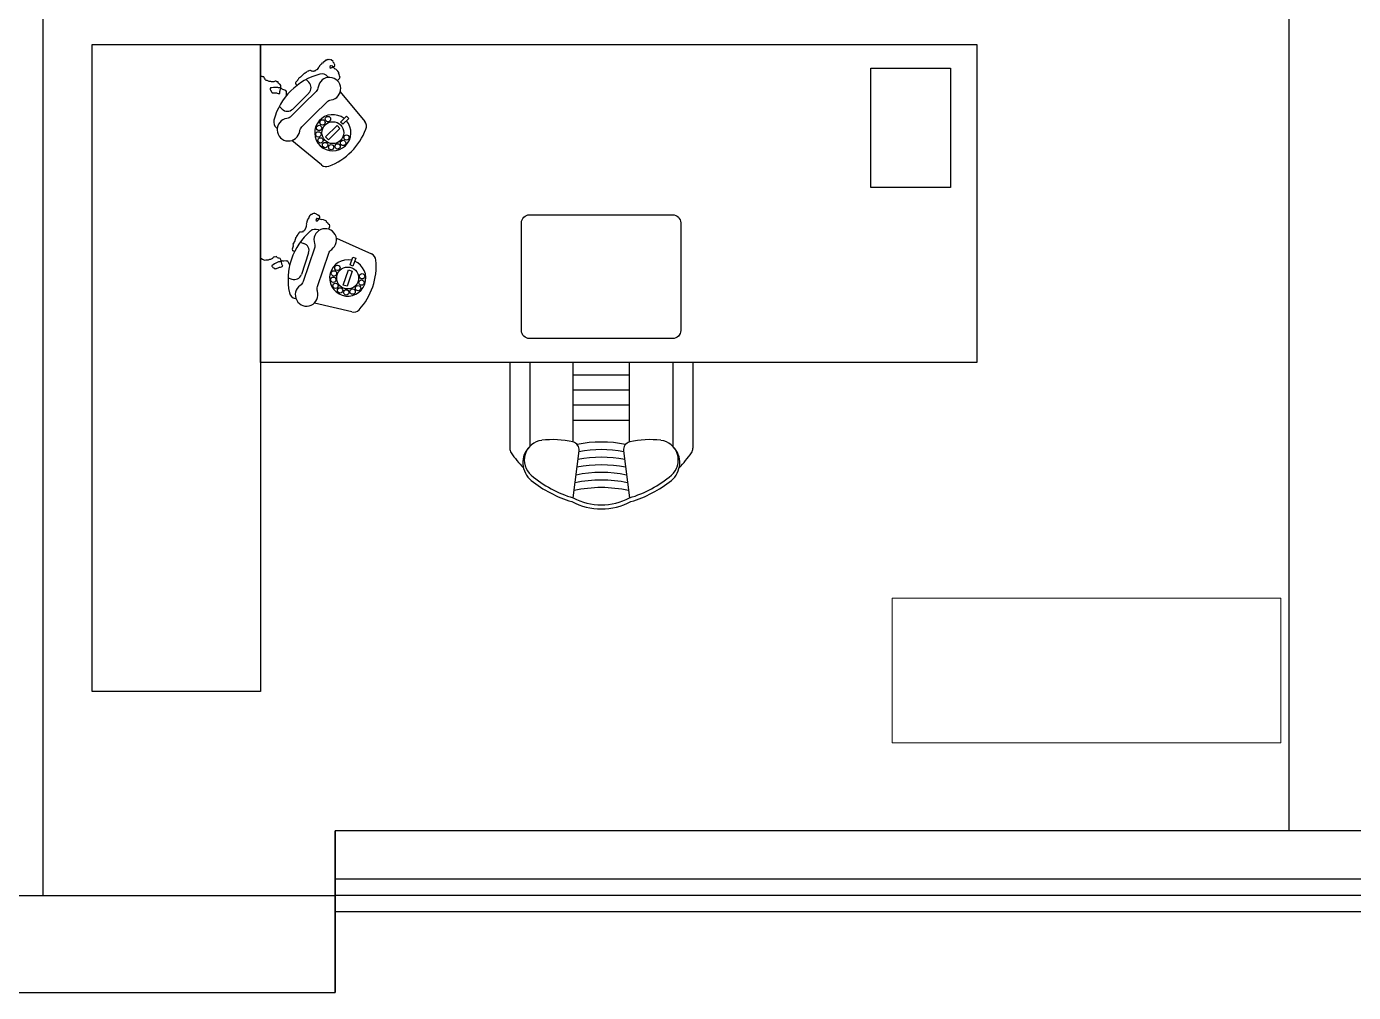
# Model space of a CAD drawing. Header units: inches. Extents: x 484217 to 497210, y -26946 to -21493.
# Drawn here: x 492422.3 to 492606.8, y -26466.6 to -26332.3 of the extents above; entities that cross this region are included whole.
import ezdxf

# ---------------------------------------------------------------- set-up
doc = ezdxf.new("R2010")
doc.units = ezdxf.units.IN
doc.header["$LTSCALE"] = 20
doc.header["$MEASUREMENT"] = 0
for name, color, linetype in [('A-DIMENSION', 4, 'Continuous'), ('A-GLASS', 4, 'Continuous'), ('A-WALL', 7, 'Continuous'), ('furniture', 4, 'Continuous'), ('I-FURN', 4, 'Continuous'), ('I-WALL-IN', 3, 'Continuous')]:
    doc.layers.add(name, color=color, linetype=linetype)
doc.layers.add('A-furniture', color=50, linetype='Continuous', lineweight=9)

# ---------------------------------------------------------------- blocks, each defined once
blk = doc.blocks.new('A$C756F409C')
at = {"layer": 'A-furniture'}
blk.add_lwpolyline([(0, -0.448), (1.2, -0.448), (1.2, 0), (0, 0)], close=True, dxfattribs=at)
blk = doc.blocks.new('A$C129F564C')
at = {"layer": 'furniture'}
for p, q in [((0.8878, 1.0214), (0.8732, 1.1399)), ((1.0145, 1.1399), (0.9998, 1.0214)), ((0.7138, 0.8), (0.7138, 1.0154)), ((0.7638, 0.8), (0.7638, 1.0108)), ((1.1238, 0.8), (1.1238, 1.0108)), ((1.1738, 0.8), (1.1738, 1.0154)), ((0.8732, 0.9997), (0.8732, 0.8)), ((1.0145, 0.9997), (1.0145, 0.8)), ((1.0145, 0.9444), (0.8732, 0.9444)), ((1.0145, 0.9063), (0.8732, 0.9063)), ((1.0145, 0.8683), (0.8732, 0.8683)), ((1.0145, 0.8303), (0.8732, 0.8303)), ((1.5709, 0.6727), (1.6649, 0.6505)), ((1.711, 0.6397), (1.7134, 0.6391)), ((1.6793, 0.5244), (1.6976, 0.5784)), ((1.7309, 0.5871), (1.7217, 0.5902)), ((1.6094, 0.4871), (1.5213, 0.5268)), ((1.7004, 0.4972), (1.6911, 0.5003)), ((1.6548, 0.4666), (1.6526, 0.4676)), ((1.6472, 0.3032), (1.7218, 0.2417)), ((1.7583, 0.2116), (1.7602, 0.2101)), ((1.5997, 0.1197), (1.5383, 0.1942)), ((1.6789, 0.1223), (1.7192, 0.1626)), ((1.753, 0.1557), (1.7461, 0.1626)), ((1.6314, 0.0812), (1.6298, 0.0831)), ((1.6858, 0.0885), (1.6789, 0.0954))]:
    blk.add_line(p, q, dxfattribs=at)
for points in [[(1.1198, 1.083, 0.106121), (1.0145, 1.1399, 0.249834), (0.8732, 1.1399, 0.106121), (0.7678, 1.083)], [(0.7481, 1.0644, 0.042822), (0.7173, 1.0266)], [(1.1703, 1.0266, 0.042822), (1.1396, 1.0644, 0.249834)]]:
    blk.add_lwpolyline(points, format="xyb", dxfattribs=at)
for points in [[(0, 0), (0, 0.8), (1.8, 0.8), (1.8, 0)], [(1.5827, 0.6082), (1.5925, 0.6049), (1.5794, 0.5664), (1.5697, 0.5697)], [(1.5679, 0.5572), (1.5753, 0.5546), (1.5686, 0.5347), (1.5611, 0.5372)], [(0.0667, 0.0598), (0.0667, 0.3598), (0.2667, 0.3598), (0.2667, 0.0598)], [(1.6293, 0.2401), (1.6367, 0.2328), (1.6079, 0.2041), (1.6006, 0.2114)], [(1.5935, 0.2009), (1.5991, 0.1953), (1.5841, 0.1804), (1.5785, 0.186)]]:
    blk.add_lwpolyline(points, close=True, dxfattribs=at)
for points in [[(1.1244, 0.4285), (0.7644, 0.4285, -0.414214), (0.7444, 0.4485), (0.7444, 0.7195, -0.414214), (0.7644, 0.7395), (1.1244, 0.7395, -0.414214), (1.1444, 0.7195), (1.1444, 0.4485, -0.414214)], [(1.6572, 0.6088), (1.6429, 0.5668), (1.6287, 0.5249, -0.162278), (1.6214, 0.5153, 2), (1.6646, 0.5007, -0.162278), (1.6647, 0.5127), (1.6789, 0.5546), (1.6932, 0.5965, -0.162278), (1.7004, 0.6061, 2), (1.6573, 0.6208, -0.162278)], [(1.6964, 0.2077), (1.6651, 0.1764), (1.6338, 0.1451, -0.162278), (1.623, 0.1397, 2), (1.6553, 0.1075, -0.162278), (1.6606, 0.1182), (1.6919, 0.1495), (1.7233, 0.1808, -0.162278), (1.734, 0.1862, 2), (1.7018, 0.2185, -0.162278)]]:
    blk.add_lwpolyline(points, format="xyb", close=True, dxfattribs=at)
for points in [[(1.7267, 0.5549), (1.7314, 0.5454), (1.7339, 0.5446), (1.736, 0.5445), (1.7419, 0.5454), (1.744, 0.5453), (1.7457, 0.5441), (1.7474, 0.5449), (1.7495, 0.5449), (1.7528, 0.5466), (1.7549, 0.5465), (1.765, 0.5515), (1.768, 0.554), (1.7714, 0.5557), (1.7714, 0.5578), (1.7705, 0.5595), (1.7689, 0.5607), (1.7664, 0.5616), (1.7655, 0.5633), (1.7634, 0.5633), (1.7618, 0.5646), (1.7525, 0.56), (1.7504, 0.56), (1.7474, 0.5596), (1.7441, 0.5579), (1.7466, 0.5529), (1.7466, 0.5508), (1.7474, 0.5491), (1.7474, 0.547), (1.7474, 0.5449), (1.7507, 0.5382), (1.7532, 0.5373), (1.7553, 0.5373), (1.7578, 0.5364), (1.7595, 0.5352), (1.7603, 0.5335), (1.7637, 0.5352), (1.7662, 0.5343), (1.7679, 0.5351), (1.7691, 0.5368), (1.7704, 0.5385), (1.7755, 0.541), (1.7776, 0.541), (1.7809, 0.5426), (1.783, 0.5426), (1.7851, 0.5426), (1.7872, 0.5426), (1.7889, 0.5434), (1.7914, 0.5426), (1.7931, 0.5413), (1.7956, 0.5404), (1.799, 0.5379), (1.8, 0.5384)], [(1.6284, 0.4648), (1.6282, 0.4642), (1.6285, 0.4641), (1.6263, 0.4576), (1.6266, 0.4575), (1.6262, 0.4561), (1.6265, 0.456), (1.6262, 0.4551), (1.6265, 0.4549), (1.6262, 0.454), (1.6281, 0.4533), (1.6279, 0.4526), (1.6295, 0.4521), (1.6291, 0.4508), (1.6307, 0.4502), (1.6305, 0.4496), (1.6321, 0.449), (1.6319, 0.4484), (1.6329, 0.448), (1.6328, 0.4477), (1.6341, 0.4472), (1.6335, 0.4456), (1.6345, 0.4453), (1.6342, 0.4443), (1.6381, 0.443), (1.638, 0.4426), (1.6422, 0.4412), (1.6424, 0.4415), (1.6459, 0.4403), (1.6462, 0.441), (1.6566, 0.4374), (1.6567, 0.4377), (1.6581, 0.4373), (1.6583, 0.4379), (1.6593, 0.4376), (1.6596, 0.4386), (1.6599, 0.4385), (1.6609, 0.4414), (1.6606, 0.4415), (1.661, 0.4428), (1.6597, 0.4433), (1.6599, 0.4439), (1.659, 0.4443), (1.6591, 0.4446), (1.6581, 0.4449), (1.6575, 0.4433), (1.6569, 0.4435), (1.6563, 0.4419), (1.6557, 0.4421), (1.6553, 0.4411), (1.655, 0.4412), (1.6546, 0.4399), (1.6539, 0.4401), (1.6536, 0.4392), (1.6533, 0.4393), (1.6529, 0.4383), (1.6526, 0.4384), (1.6512, 0.4342), (1.6515, 0.434), (1.6511, 0.4331), (1.6518, 0.4328), (1.6515, 0.4319), (1.6534, 0.4312), (1.6532, 0.4305), (1.6555, 0.4298), (1.6553, 0.4291), (1.6585, 0.428), (1.6584, 0.4277), (1.6597, 0.4272), (1.6595, 0.4266), (1.6657, 0.4245), (1.666, 0.4251), (1.6673, 0.4247), (1.6676, 0.4256), (1.6689, 0.4252), (1.6692, 0.4262), (1.6705, 0.4257), (1.6712, 0.4277), (1.6722, 0.4274), (1.6725, 0.4284), (1.6742, 0.4278), (1.6747, 0.4294), (1.6754, 0.4292), (1.6758, 0.4305), (1.6765, 0.4303), (1.6768, 0.4313), (1.6775, 0.4311), (1.6782, 0.4333), (1.6786, 0.4332), (1.679, 0.4345), (1.6784, 0.4348), (1.679, 0.4367), (1.6793, 0.4366), (1.6798, 0.4379), (1.6804, 0.4377), (1.6818, 0.4416), (1.6824, 0.4414), (1.6839, 0.4457), (1.6835, 0.4458), (1.6842, 0.4477), (1.6839, 0.4478), (1.6851, 0.4514), (1.6848, 0.4516), (1.6852, 0.4529), (1.6849, 0.453), (1.6859, 0.4559), (1.6856, 0.456), (1.6859, 0.457), (1.6856, 0.4571), (1.6859, 0.4581), (1.6856, 0.4582), (1.6873, 0.4631), (1.6876, 0.463), (1.688, 0.4643), (1.6884, 0.4642), (1.689, 0.4662), (1.6893, 0.4661), (1.69, 0.468), (1.6907, 0.4678), (1.6911, 0.4691), (1.6914, 0.469), (1.6919, 0.4703), (1.6935, 0.4698), (1.6942, 0.4717), (1.6961, 0.4711), (1.6964, 0.4717), (1.6974, 0.4714), (1.6975, 0.4717), (1.6984, 0.4714), (1.6987, 0.472), (1.7, 0.4716), (1.7001, 0.4719), (1.7014, 0.4715), (1.702, 0.4731), (1.7026, 0.4729), (1.7029, 0.4739), (1.7039, 0.4735), (1.7043, 0.4745), (1.7046, 0.4744), (1.7051, 0.476), (1.7055, 0.4759), (1.7061, 0.4779), (1.7065, 0.4778), (1.7068, 0.4787), (1.7071, 0.4786), (1.7079, 0.4809), (1.7082, 0.4808), (1.7086, 0.4818), (1.7089, 0.4817), (1.7097, 0.484), (1.71, 0.4839), (1.7104, 0.4852), (1.7111, 0.485), (1.7151, 0.4967), (1.7154, 0.4966), (1.7157, 0.4976), (1.7161, 0.4975), (1.7167, 0.4995), (1.7171, 0.4993), (1.7175, 0.5007), (1.7178, 0.5005), (1.7186, 0.5028), (1.718, 0.5031), (1.7183, 0.504), (1.718, 0.5041), (1.7184, 0.5055), (1.7181, 0.5056), (1.7188, 0.5075), (1.7184, 0.5076), (1.721, 0.5152), (1.72, 0.5155), (1.7203, 0.5165), (1.72, 0.5166), (1.7203, 0.5176), (1.7184, 0.5182), (1.7186, 0.5189), (1.7157, 0.5199), (1.7158, 0.5202), (1.7145, 0.5207)], [(1.6069, 0.0913), (1.6065, 0.0909), (1.6067, 0.0906), (1.6018, 0.0857), (1.6021, 0.0855), (1.6011, 0.0845), (1.6013, 0.0843), (1.6006, 0.0835), (1.6009, 0.0833), (1.6001, 0.0826), (1.6016, 0.0811), (1.6011, 0.0806), (1.6023, 0.0794), (1.6013, 0.0784), (1.6026, 0.0772), (1.6021, 0.0767), (1.6033, 0.0755), (1.6028, 0.075), (1.6035, 0.0743), (1.6033, 0.074), (1.6043, 0.073), (1.6031, 0.0718), (1.6038, 0.0711), (1.6031, 0.0704), (1.606, 0.0674), (1.6057, 0.0672), (1.6089, 0.064), (1.6092, 0.0643), (1.6118, 0.0616), (1.6123, 0.0621), (1.6201, 0.0542), (1.6204, 0.0545), (1.6214, 0.0535), (1.6219, 0.054), (1.6226, 0.0533), (1.6233, 0.054), (1.6236, 0.0538), (1.6258, 0.056), (1.6255, 0.0562), (1.6265, 0.0572), (1.6255, 0.0582), (1.626, 0.0586), (1.6253, 0.0594), (1.6255, 0.0596), (1.6248, 0.0604), (1.6236, 0.0591), (1.6231, 0.0596), (1.6219, 0.0584), (1.6214, 0.0589), (1.6206, 0.0582), (1.6204, 0.0584), (1.6194, 0.0574), (1.6189, 0.0579), (1.6182, 0.0572), (1.6179, 0.0574), (1.6172, 0.0567), (1.617, 0.0569), (1.6138, 0.0538), (1.614, 0.0535), (1.6133, 0.0528), (1.6138, 0.0523), (1.6131, 0.0516), (1.6145, 0.0501), (1.614, 0.0496), (1.6157, 0.0479), (1.6153, 0.0474), (1.6177, 0.045), (1.6175, 0.0447), (1.6184, 0.0437), (1.6179, 0.0432), (1.6226, 0.0386), (1.6231, 0.0391), (1.624, 0.0381), (1.6248, 0.0389), (1.6258, 0.0379), (1.6265, 0.0386), (1.6275, 0.0376), (1.6289, 0.0391), (1.6297, 0.0384), (1.6304, 0.0391), (1.6316, 0.0379), (1.6328, 0.0391), (1.6333, 0.0386), (1.6343, 0.0396), (1.6348, 0.0391), (1.6355, 0.0398), (1.636, 0.0393), (1.6377, 0.0411), (1.638, 0.0408), (1.6389, 0.0418), (1.6385, 0.0423), (1.6399, 0.0437), (1.6402, 0.0435), (1.6411, 0.0445), (1.6416, 0.044), (1.6446, 0.0469), (1.6451, 0.0464), (1.6482, 0.0496), (1.648, 0.0499), (1.6495, 0.0513), (1.6492, 0.0516), (1.6519, 0.0543), (1.6517, 0.0545), (1.6526, 0.0555), (1.6524, 0.0557), (1.6546, 0.0579), (1.6543, 0.0582), (1.6551, 0.0589), (1.6548, 0.0591), (1.6556, 0.0599), (1.6553, 0.0601), (1.659, 0.0638), (1.6592, 0.0635), (1.6602, 0.0645), (1.6605, 0.0643), (1.6619, 0.0657), (1.6622, 0.0655), (1.6636, 0.067), (1.6641, 0.0665), (1.6651, 0.0674), (1.6653, 0.0672), (1.6663, 0.0682), (1.6675, 0.067), (1.669, 0.0684), (1.6705, 0.067), (1.671, 0.0674), (1.6717, 0.0667), (1.6719, 0.067), (1.6727, 0.0662), (1.6732, 0.0667), (1.6741, 0.0657), (1.6744, 0.066), (1.6754, 0.065), (1.6766, 0.0662), (1.6771, 0.0657), (1.6778, 0.0665), (1.6785, 0.0657), (1.6793, 0.0665), (1.6795, 0.0662), (1.6807, 0.0675), (1.681, 0.0672), (1.6824, 0.0687), (1.6827, 0.0684), (1.6834, 0.0692), (1.6837, 0.0689), (1.6854, 0.0706), (1.6856, 0.0704), (1.6863, 0.0711), (1.6866, 0.0709), (1.6883, 0.0726), (1.6885, 0.0723), (1.6895, 0.0733), (1.69, 0.0728), (1.6988, 0.0816), (1.6991, 0.0814), (1.6998, 0.0821), (1.7, 0.0819), (1.7015, 0.0833), (1.7017, 0.0831), (1.7027, 0.0841), (1.703, 0.0838), (1.7047, 0.0855), (1.7042, 0.086), (1.7049, 0.0868), (1.7047, 0.087), (1.7056, 0.088), (1.7054, 0.0882), (1.7069, 0.0897), (1.7066, 0.0899), (1.7122, 0.0956), (1.7115, 0.0963), (1.7122, 0.097), (1.712, 0.0973), (1.7127, 0.098), (1.7113, 0.0995), (1.7118, 0.0999), (1.7096, 0.1021), (1.7098, 0.1024), (1.7088, 0.1033)], [(1.735, 0.1287), (1.735, 0.1181), (1.7368, 0.1162), (1.7387, 0.1153), (1.7443, 0.1134), (1.7462, 0.1124), (1.7472, 0.1106), (1.749, 0.1106), (1.7509, 0.1096), (1.7547, 0.1096), (1.7566, 0.1087), (1.7678, 0.1087), (1.7716, 0.1096), (1.7753, 0.1096), (1.7763, 0.1115), (1.7763, 0.1134), (1.7753, 0.1153), (1.7735, 0.1171), (1.7735, 0.119), (1.7716, 0.12), (1.7706, 0.1218), (1.7603, 0.1218), (1.7584, 0.1228), (1.7556, 0.1237), (1.7519, 0.1237), (1.7519, 0.1181), (1.7509, 0.1162), (1.7509, 0.1143), (1.75, 0.1124), (1.749, 0.1106), (1.749, 0.1031), (1.7509, 0.1012), (1.7528, 0.1002), (1.7547, 0.0984), (1.7556, 0.0965), (1.7556, 0.0946), (1.7594, 0.0946), (1.7613, 0.0927), (1.7631, 0.0927), (1.765, 0.0937), (1.7669, 0.0946), (1.7725, 0.0946), (1.7744, 0.0937), (1.7782, 0.0937), (1.78, 0.0927), (1.7819, 0.0918), (1.7838, 0.0909), (1.7857, 0.0909), (1.7875, 0.089), (1.7885, 0.0871), (1.7904, 0.0852), (1.7922, 0.0815), (1.7941, 0.0815), (1.796, 0.0805), (1.8, 0.0805)]]:
    blk.add_lwpolyline(points, dxfattribs=at)
for centre, radius in [((1.5465, 0.599), 0.00669), ((1.555, 0.6129), 0.00669), ((1.5811, 0.5873), 0.0275), ((1.5687, 0.6216), 0.00669), ((1.5848, 0.6236), 0.00669), ((1.6002, 0.6184), 0.00669), ((1.6118, 0.607), 0.00669), ((1.5449, 0.5829), 0.00669), ((1.6071, 0.5617), 0.00669), ((1.6156, 0.5756), 0.00669), ((1.6173, 0.5917), 0.00669), ((1.5842, 0.2341), 0.00669), ((1.5928, 0.2479), 0.00669), ((1.6186, 0.2221), 0.0275), ((1.6066, 0.2565), 0.00669), ((1.6227, 0.2584), 0.00669), ((1.638, 0.253), 0.00669), ((1.6495, 0.2415), 0.00669), ((1.6444, 0.1963), 0.00669), ((1.6531, 0.21), 0.00669), ((1.6549, 0.2262), 0.00669), ((1.6307, 0.1877), 0.00669)]:
    blk.add_circle(centre, radius, dxfattribs=at)
for centre, radius, start, end in [((0.9438, 1.0074), 0.1602, 62.317, 117.683), ((0.9531, 0.8661), 0.2953, 106.4736, 128.8568), ((0.9438, 1.0074), 0.1502, 61.9455, 118.0545), ((0.9345, 0.8661), 0.2953, 51.1432, 73.5264), ((0.9438, 1.4287), 0.3145, 257.44, 282.56), ((0.9438, 1.4096), 0.3145, 257.8911, 282.1089), ((0.8036, 1.0516), 0.057, 128.8568, 224.8513), ((0.8003, 1.045), 0.05, 130.5056, 262.9259), ((0.9438, 1.3905), 0.3145, 258.341, 281.659), ((1.0873, 1.045), 0.05, 277.0741, 49.4944), ((1.084, 1.0516), 0.057, 315.1487, 51.1432), ((0.9438, 1.3715), 0.3145, 258.7898, 281.2102), ((0.9438, 1.3524), 0.3145, 259.2374, 280.7626), ((0.7338, 1.0154), 0.02, 145.756, 180), ((0.8679, 1.019), 0.02, 283.1474, 7.0328), ((0.9438, 1.3142), 0.3145, 258.8202, 281.1798), ((0.9438, 1.3333), 0.3145, 259.6838, 280.3162), ((1.0197, 1.019), 0.02, 172.9672, 256.8526), ((1.1538, 1.0154), 0.02, 0, 34.244), ((0.8217, 1.2171), 0.2235, 262.9259, 283.1474), ((1.066, 1.2171), 0.2235, 256.8526, 277.0741), ((1.671, 0.5573), 0.1615, 137.169, 185.299), ((1.5665, 0.6542), 0.019, 76.7496, 137.169), ((1.7091, 0.6206), 0.019, 11.6672, 76.7496), ((1.5811, 0.5873), 0.0455, 257.6369, 247.6634), ((1.5695, 0.5918), 0.1615, 310.8008, 11.6672), ((1.7156, 0.5722), 0.019, 71.234, 161.234), ((1.5291, 0.5441), 0.019, 185.299, 245.7184), ((1.6973, 0.5183), 0.019, 161.234, 251.234), ((1.6626, 0.4839), 0.019, 245.7184, 310.8008), ((1.6861, 0.1554), 0.1615, 110.935, 159.065), ((1.6351, 0.2885), 0.019, 50.5156, 110.935), ((1.6186, 0.2221), 0.0455, 231.4029, 221.4294), ((1.553, 0.2063), 0.019, 159.065, 219.4844), ((1.7481, 0.1954), 0.019, 345.4332, 50.5156), ((1.6102, 0.2312), 0.1615, 284.5668, 345.4332), ((1.7326, 0.1491), 0.019, 45, 135), ((1.6923, 0.1088), 0.019, 135, 225), ((1.6461, 0.0933), 0.019, 219.4844, 284.5668)]:
    blk.add_arc(centre, radius, start, end, dxfattribs=at)

msp = doc.modelspace()

# ---------------------------------------------------------------- linework, layer by layer
for p, q in [((492413.29, -26453.1, 6.93), (492465.18, -26453.1, 6.93)), ((492465.18, -26453.1, 6.93), (492465.2, -26453.1, 6.93)), ((492465.2, -26453.1, 6.93), (492465.2, -26466.6, 6.93)), ((492413.29, -26466.6, 6.93), (492465.18, -26466.6, 6.93)), ((492465.18, -26466.6, 6.93), (492465.2, -26466.6, 6.93))]:
    msp.add_line(p, q)
at = {"layer": 'A-DIMENSION', "color": 8}
msp.add_line((492465.2, -26444.1, 6.93), (492465.2, -26455.35, 6.93), dxfattribs=at)
at = {"layer": 'A-GLASS'}
for p, q in [((493153.54, -26444.1, 6.93), (492465.2, -26444.1, 6.93)), ((492465.2, -26455.35, 6.93), (492465.2, -26444.1, 6.93)), ((493153.54, -26450.85, 6.93), (492465.2, -26450.85, 6.93)), ((493153.54, -26453.1, 6.93), (492465.2, -26453.1, 6.93)), ((492465.2, -26455.35, 6.93), (493153.54, -26455.35, 6.93))]:
    msp.add_line(p, q, dxfattribs=at)
at = {"layer": 'A-WALL'}
msp.add_line((492465.18, -26466.6, 6.93), (492465.18, -26453.1, 6.93), dxfattribs=at)
at = {"layer": 'I-FURN'}
msp.add_lwpolyline([(492431.43, -26334.73), (492454.83, -26334.73), (492454.83, -26424.73), (492431.43, -26424.73)], close=True, dxfattribs=at)
at = {"layer": 'I-WALL-IN'}
for p, q in [((492424.54, -26399.1, 6.93), (492424.54, -26432.85, 6.93)), ((492424.54, -26432.85, 6.93), (492424.54, -26453.1, 6.93)), ((492597.79, -26432.85, 6.93), (492597.79, -26444.1, 6.93))]:
    msp.add_line(p, q, dxfattribs=at)
at = {"layer": 'I-WALL-IN', "elevation": 6.93}
for points in [[(492424.54, -26203.35), (492424.54, -26399.1)], [(492597.79, -26203.35), (492597.79, -26432.85)]]:
    msp.add_lwpolyline(points, dxfattribs=at)

# ---------------------------------------------------------------- block references
at = {"xscale": -45, "yscale": 45, "zscale": 45, "rotation": 359.9999997753175}
msp.add_blockref('A$C756F409C', (492596.67, -26411.74, -60.57), dxfattribs=at)
at = {"layer": 'furniture', "xscale": 55.33161534353492, "yscale": 55.33161534353492, "zscale": 55.33161534353492, "rotation": 180}
msp.add_blockref('A$C129F564C', (492554.43, -26334.73), dxfattribs=at)

doc.saveas('drawing.dxf')
